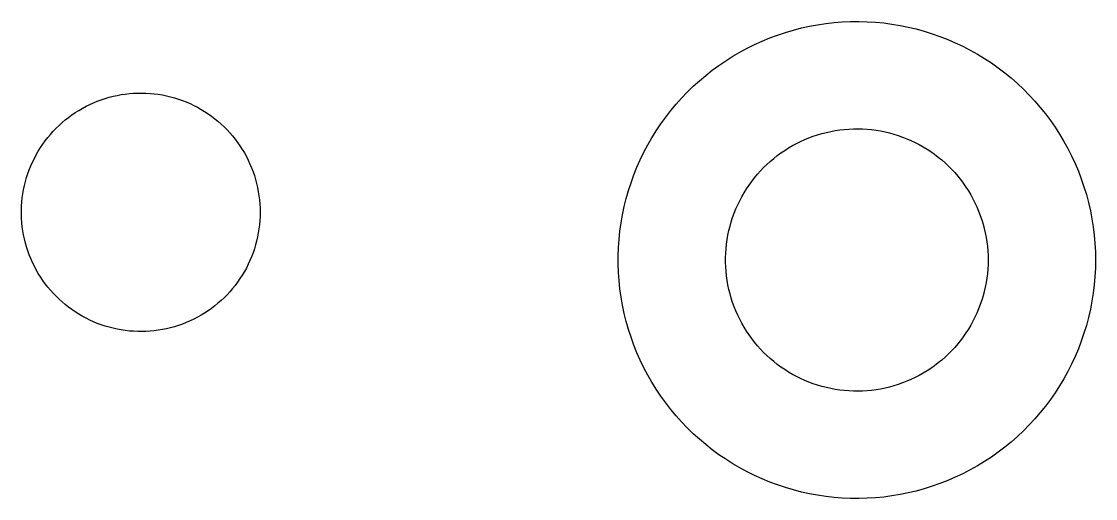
# Model space of a CAD drawing. Header units: millimetres. Extents: x 1003 to 1209, y 36 to 242.
# Drawn here: x 1065.5 to 1088, y 190.28 to 200.28 of the extents above; entities that cross this region are included whole.
import ezdxf

# ---------------------------------------------------------------- set-up
doc = ezdxf.new("R2010")
doc.units = ezdxf.units.MM
doc.layers.add('Make2D$Visible$Curves', color=7, linetype='Continuous')

msp = doc.modelspace()

# ---------------------------------------------------------------- linework, layer by layer
at = {"layer": 'Make2D$Visible$Curves', "color": 7, "lineweight": -3}
for p, q in [((1082.351, 200.236), (1082.523, 200.255)), ((1082.523, 200.255), (1082.696, 200.269)), ((1082.696, 200.269), (1082.87, 200.276)), ((1082.87, 200.276), (1083.043, 200.278)), ((1083.043, 200.278), (1083.217, 200.273)), ((1083.217, 200.273), (1083.39, 200.263)), ((1083.39, 200.263), (1083.563, 200.246)), ((1081.34, 199.994), (1081.505, 200.049)), ((1081.505, 200.049), (1081.671, 200.098)), ((1081.671, 200.098), (1081.839, 200.141)), ((1081.839, 200.141), (1082.009, 200.179)), ((1082.009, 200.179), (1082.179, 200.21)), ((1082.179, 200.21), (1082.351, 200.236)), ((1083.563, 200.246), (1083.735, 200.224)), ((1083.735, 200.224), (1083.906, 200.195)), ((1083.906, 200.195), (1084.076, 200.161)), ((1084.076, 200.161), (1084.245, 200.12)), ((1084.245, 200.12), (1084.412, 200.074)), ((1084.412, 200.074), (1084.578, 200.022)), ((1084.578, 200.022), (1084.742, 199.965)), ((1080.859, 199.796), (1081.017, 199.868)), ((1081.017, 199.868), (1081.177, 199.934)), ((1081.177, 199.934), (1081.34, 199.994)), ((1084.742, 199.965), (1084.903, 199.901)), ((1084.903, 199.901), (1085.063, 199.833)), ((1085.063, 199.833), (1085.22, 199.758)), ((1080.4, 199.549), (1080.55, 199.637)), ((1080.55, 199.637), (1080.703, 199.719)), ((1080.703, 199.719), (1080.859, 199.796)), ((1085.22, 199.758), (1085.374, 199.679)), ((1085.374, 199.679), (1085.525, 199.594)), ((1085.525, 199.594), (1085.673, 199.503)), ((1079.971, 199.256), (1080.11, 199.358)), ((1080.11, 199.358), (1080.254, 199.456)), ((1080.254, 199.456), (1080.4, 199.549)), ((1085.673, 199.503), (1085.818, 199.408)), ((1085.818, 199.408), (1085.96, 199.308)), ((1079.702, 199.036), (1079.834, 199.148)), ((1079.834, 199.148), (1079.971, 199.256)), ((1085.96, 199.308), (1086.098, 199.203)), ((1086.098, 199.203), (1086.232, 199.093)), ((1079.449, 198.798), (1079.573, 198.919)), ((1079.573, 198.919), (1079.702, 199.036)), ((1086.232, 199.093), (1086.363, 198.978)), ((1086.363, 198.978), (1086.489, 198.859)), ((1067.252, 198.664), (1067.336, 198.688)), ((1067.336, 198.688), (1067.42, 198.71)), ((1067.42, 198.71), (1067.504, 198.728)), ((1067.504, 198.728), (1067.59, 198.744)), ((1067.59, 198.744), (1067.675, 198.757)), ((1067.675, 198.757), (1067.762, 198.767)), ((1067.762, 198.767), (1067.848, 198.773)), ((1067.848, 198.773), (1067.935, 198.777)), ((1067.935, 198.777), (1068.022, 198.778)), ((1068.022, 198.778), (1068.108, 198.776)), ((1068.108, 198.776), (1068.195, 198.77)), ((1068.195, 198.77), (1068.281, 198.762)), ((1068.281, 198.762), (1068.367, 198.751)), ((1068.367, 198.751), (1068.453, 198.737)), ((1068.453, 198.737), (1068.538, 198.719)), ((1068.538, 198.719), (1068.623, 198.699)), ((1068.623, 198.699), (1068.706, 198.676)), ((1068.706, 198.676), (1068.789, 198.65)), ((1079.214, 198.543), (1079.329, 198.673)), ((1079.329, 198.673), (1079.449, 198.798)), ((1086.489, 198.859), (1086.611, 198.736)), ((1086.611, 198.736), (1086.729, 198.609)), ((1066.7, 198.414), (1066.775, 198.457)), ((1066.775, 198.457), (1066.852, 198.499)), ((1066.852, 198.499), (1066.929, 198.537)), ((1066.929, 198.537), (1067.008, 198.573)), ((1067.008, 198.573), (1067.089, 198.606)), ((1067.089, 198.606), (1067.17, 198.636)), ((1067.17, 198.636), (1067.252, 198.664)), ((1068.789, 198.65), (1068.871, 198.621)), ((1068.871, 198.621), (1068.952, 198.59)), ((1068.952, 198.59), (1069.031, 198.555)), ((1069.031, 198.555), (1069.11, 198.518)), ((1069.11, 198.518), (1069.187, 198.478)), ((1069.187, 198.478), (1069.263, 198.436)), ((1079.102, 198.41), (1079.214, 198.543)), ((1086.729, 198.609), (1086.843, 198.477)), ((1086.843, 198.477), (1086.951, 198.342)), ((1066.417, 198.213), (1066.485, 198.267)), ((1066.485, 198.267), (1066.555, 198.318)), ((1066.555, 198.318), (1066.627, 198.367)), ((1066.627, 198.367), (1066.7, 198.414)), ((1069.263, 198.436), (1069.337, 198.391)), ((1069.337, 198.391), (1069.409, 198.343)), ((1069.409, 198.343), (1069.48, 198.293)), ((1069.48, 198.293), (1069.549, 198.24)), ((1069.549, 198.24), (1069.616, 198.185)), ((1078.895, 198.132), (1078.996, 198.273)), ((1078.996, 198.273), (1079.102, 198.41)), ((1086.951, 198.342), (1087.055, 198.203)), ((1066.165, 197.975), (1066.225, 198.038)), ((1066.225, 198.038), (1066.287, 198.099)), ((1066.287, 198.099), (1066.351, 198.157)), ((1066.351, 198.157), (1066.417, 198.213)), ((1069.616, 198.185), (1069.681, 198.128)), ((1069.681, 198.128), (1069.745, 198.069)), ((1069.745, 198.069), (1069.806, 198.007)), ((1069.806, 198.007), (1069.865, 197.943)), ((1078.798, 197.988), (1078.895, 198.132)), ((1082.549, 197.991), (1082.643, 198.005)), ((1082.643, 198.005), (1082.738, 198.015)), ((1082.738, 198.015), (1082.833, 198.023)), ((1082.833, 198.023), (1082.928, 198.027)), ((1082.928, 198.027), (1083.024, 198.028)), ((1083.024, 198.028), (1083.119, 198.025)), ((1083.119, 198.025), (1083.215, 198.02)), ((1083.215, 198.02), (1083.31, 198.01)), ((1083.31, 198.01), (1083.404, 197.998)), ((1083.404, 197.998), (1083.498, 197.982)), ((1087.055, 198.203), (1087.154, 198.06)), ((1087.154, 198.06), (1087.248, 197.914)), ((1065.947, 197.705), (1065.998, 197.775)), ((1065.998, 197.775), (1066.051, 197.844)), ((1066.051, 197.844), (1066.107, 197.911)), ((1066.107, 197.911), (1066.165, 197.975)), ((1069.865, 197.943), (1069.921, 197.878)), ((1069.921, 197.878), (1069.976, 197.81)), ((1069.976, 197.81), (1070.028, 197.74)), ((1078.62, 197.69), (1078.706, 197.84)), ((1078.706, 197.84), (1078.798, 197.988)), ((1081.822, 197.763), (1081.909, 197.802)), ((1081.909, 197.802), (1081.997, 197.839)), ((1081.997, 197.839), (1082.087, 197.872)), ((1082.087, 197.872), (1082.177, 197.902)), ((1082.177, 197.902), (1082.269, 197.929)), ((1082.269, 197.929), (1082.362, 197.953)), ((1082.362, 197.953), (1082.455, 197.973)), ((1082.455, 197.973), (1082.549, 197.991)), ((1083.498, 197.982), (1083.592, 197.963)), ((1083.592, 197.963), (1083.685, 197.941)), ((1083.685, 197.941), (1083.777, 197.916)), ((1083.777, 197.916), (1083.868, 197.887)), ((1083.868, 197.887), (1083.958, 197.856)), ((1083.958, 197.856), (1084.047, 197.821)), ((1084.047, 197.821), (1084.134, 197.783)), ((1084.134, 197.783), (1084.221, 197.742)), ((1087.248, 197.914), (1087.337, 197.765)), ((1065.81, 197.484), (1065.853, 197.559)), ((1065.853, 197.559), (1065.899, 197.633)), ((1065.899, 197.633), (1065.947, 197.705)), ((1070.028, 197.74), (1070.077, 197.669)), ((1070.077, 197.669), (1070.124, 197.596)), ((1070.124, 197.596), (1070.169, 197.522)), ((1078.539, 197.536), (1078.62, 197.69)), ((1081.411, 197.522), (1081.49, 197.576)), ((1081.49, 197.576), (1081.57, 197.627)), ((1081.57, 197.627), (1081.653, 197.675)), ((1081.653, 197.675), (1081.737, 197.721)), ((1081.737, 197.721), (1081.822, 197.763)), ((1084.221, 197.742), (1084.306, 197.698)), ((1084.306, 197.698), (1084.389, 197.652)), ((1084.389, 197.652), (1084.47, 197.602)), ((1084.47, 197.602), (1084.55, 197.549)), ((1084.55, 197.549), (1084.628, 197.494)), ((1087.337, 197.765), (1087.421, 197.613)), ((1087.421, 197.613), (1087.499, 197.459)), ((1065.697, 197.25), (1065.732, 197.329)), ((1065.732, 197.329), (1065.77, 197.407)), ((1065.77, 197.407), (1065.81, 197.484)), ((1070.169, 197.522), (1070.211, 197.446)), ((1070.211, 197.446), (1070.25, 197.368)), ((1070.25, 197.368), (1070.286, 197.29)), ((1078.393, 197.221), (1078.463, 197.38)), ((1078.463, 197.38), (1078.539, 197.536)), ((1081.115, 197.281), (1081.186, 197.345)), ((1081.186, 197.345), (1081.259, 197.407)), ((1081.259, 197.407), (1081.334, 197.466)), ((1081.334, 197.466), (1081.411, 197.522)), ((1084.628, 197.494), (1084.704, 197.436)), ((1084.704, 197.436), (1084.778, 197.376)), ((1084.778, 197.376), (1084.85, 197.313)), ((1087.499, 197.459), (1087.572, 197.301)), ((1065.635, 197.088), (1065.664, 197.169)), ((1065.664, 197.169), (1065.697, 197.25)), ((1070.286, 197.29), (1070.32, 197.21)), ((1070.32, 197.21), (1070.351, 197.128)), ((1070.351, 197.128), (1070.379, 197.046)), ((1078.328, 197.06), (1078.393, 197.221)), ((1080.917, 197.074), (1080.981, 197.145)), ((1080.981, 197.145), (1081.047, 197.214)), ((1081.047, 197.214), (1081.115, 197.281)), ((1084.85, 197.313), (1084.919, 197.248)), ((1084.919, 197.248), (1084.986, 197.18)), ((1084.986, 197.18), (1085.051, 197.11)), ((1085.051, 197.11), (1085.113, 197.037)), ((1087.572, 197.301), (1087.64, 197.141)), ((1087.64, 197.141), (1087.702, 196.979)), ((1065.563, 196.837), (1065.584, 196.922)), ((1065.584, 196.922), (1065.608, 197.005)), ((1065.608, 197.005), (1065.635, 197.088)), ((1070.379, 197.046), (1070.404, 196.963)), ((1070.404, 196.963), (1070.427, 196.879)), ((1070.427, 196.879), (1070.446, 196.795)), ((1078.216, 196.732), (1078.269, 196.897)), ((1078.269, 196.897), (1078.328, 197.06)), ((1080.742, 196.848), (1080.798, 196.925)), ((1080.798, 196.925), (1080.856, 197.001)), ((1080.856, 197.001), (1080.917, 197.074)), ((1085.113, 197.037), (1085.173, 196.963)), ((1085.173, 196.963), (1085.23, 196.887)), ((1085.23, 196.887), (1085.285, 196.808)), ((1087.702, 196.979), (1087.758, 196.815)), ((1065.518, 196.581), (1065.53, 196.667)), ((1065.53, 196.667), (1065.545, 196.752)), ((1065.545, 196.752), (1065.563, 196.837)), ((1070.446, 196.795), (1070.462, 196.71)), ((1070.462, 196.71), (1070.476, 196.624)), ((1078.169, 196.565), (1078.216, 196.732)), ((1080.591, 196.604), (1080.639, 196.687)), ((1080.639, 196.687), (1080.689, 196.768)), ((1080.689, 196.768), (1080.742, 196.848)), ((1085.285, 196.808), (1085.337, 196.728)), ((1085.337, 196.728), (1085.386, 196.646)), ((1087.758, 196.815), (1087.808, 196.649)), ((1087.808, 196.649), (1087.853, 196.481)), ((1065.503, 196.408), (1065.509, 196.495)), ((1065.509, 196.495), (1065.518, 196.581)), ((1070.476, 196.624), (1070.486, 196.538)), ((1070.486, 196.538), (1070.494, 196.451)), ((1070.494, 196.451), (1070.498, 196.365)), ((1078.127, 196.397), (1078.169, 196.565)), ((1080.466, 196.347), (1080.505, 196.434)), ((1080.505, 196.434), (1080.546, 196.52)), ((1080.546, 196.52), (1080.591, 196.604)), ((1085.386, 196.646), (1085.432, 196.562)), ((1085.432, 196.562), (1085.475, 196.477)), ((1085.475, 196.477), (1085.515, 196.391)), ((1087.853, 196.481), (1087.892, 196.312)), ((1065.5, 196.321), (1065.503, 196.408)), ((1065.5, 196.235), (1065.5, 196.321)), ((1065.503, 196.148), (1065.5, 196.235)), ((1070.498, 196.365), (1070.5, 196.278)), ((1070.5, 196.278), (1070.498, 196.191)), ((1078.061, 196.056), (1078.091, 196.227)), ((1078.091, 196.227), (1078.127, 196.397)), ((1080.398, 196.169), (1080.431, 196.258)), ((1080.431, 196.258), (1080.466, 196.347)), ((1085.515, 196.391), (1085.552, 196.303)), ((1085.552, 196.303), (1085.586, 196.214)), ((1085.586, 196.214), (1085.617, 196.123)), ((1087.892, 196.312), (1087.925, 196.141)), ((1065.509, 196.061), (1065.503, 196.148)), ((1065.518, 195.975), (1065.509, 196.061)), ((1065.53, 195.889), (1065.518, 195.975)), ((1070.486, 196.018), (1070.476, 195.932)), ((1070.494, 196.105), (1070.486, 196.018)), ((1070.498, 196.191), (1070.494, 196.105)), ((1078.037, 195.884), (1078.061, 196.056)), ((1080.32, 195.893), (1080.343, 195.986)), ((1080.343, 195.986), (1080.369, 196.078)), ((1080.369, 196.078), (1080.398, 196.169)), ((1085.617, 196.123), (1085.645, 196.032)), ((1085.645, 196.032), (1085.669, 195.94)), ((1087.925, 196.141), (1087.952, 195.97)), ((1065.545, 195.804), (1065.53, 195.889)), ((1065.563, 195.719), (1065.545, 195.804)), ((1070.446, 195.761), (1070.427, 195.676)), ((1070.462, 195.846), (1070.446, 195.761)), ((1070.476, 195.932), (1070.462, 195.846)), ((1078.019, 195.711), (1078.037, 195.884)), ((1080.283, 195.706), (1080.3, 195.8)), ((1080.3, 195.8), (1080.32, 195.893)), ((1085.669, 195.94), (1085.691, 195.847)), ((1085.691, 195.847), (1085.709, 195.753)), ((1085.709, 195.753), (1085.724, 195.659)), ((1087.952, 195.97), (1087.973, 195.798)), ((1087.973, 195.798), (1087.988, 195.625)), ((1065.584, 195.634), (1065.563, 195.719)), ((1065.608, 195.551), (1065.584, 195.634)), ((1065.635, 195.468), (1065.608, 195.551)), ((1070.404, 195.593), (1070.379, 195.51)), ((1070.427, 195.676), (1070.404, 195.593)), ((1078.001, 195.365), (1078.007, 195.538)), ((1078.007, 195.538), (1078.019, 195.711)), ((1080.26, 195.516), (1080.27, 195.611)), ((1080.27, 195.611), (1080.283, 195.706)), ((1085.724, 195.659), (1085.735, 195.564)), ((1085.735, 195.564), (1085.743, 195.469)), ((1087.988, 195.625), (1087.997, 195.451)), ((1065.664, 195.387), (1065.635, 195.468)), ((1065.697, 195.306), (1065.664, 195.387)), ((1065.732, 195.227), (1065.697, 195.306)), ((1070.32, 195.346), (1070.286, 195.266)), ((1070.351, 195.427), (1070.32, 195.346)), ((1070.379, 195.51), (1070.351, 195.427)), ((1078.001, 195.191), (1078.001, 195.365)), ((1080.25, 195.326), (1080.254, 195.421)), ((1080.25, 195.23), (1080.25, 195.326)), ((1080.254, 195.421), (1080.26, 195.516)), ((1085.743, 195.469), (1085.748, 195.373)), ((1085.748, 195.373), (1085.75, 195.278)), ((1087.997, 195.451), (1088, 195.278)), ((1065.77, 195.149), (1065.732, 195.227)), ((1065.81, 195.072), (1065.77, 195.149)), ((1065.853, 194.997), (1065.81, 195.072)), ((1070.211, 195.11), (1070.169, 195.034)), ((1070.25, 195.188), (1070.211, 195.11)), ((1070.286, 195.266), (1070.25, 195.188)), ((1078.007, 195.018), (1078.001, 195.191)), ((1080.254, 195.135), (1080.25, 195.23)), ((1080.26, 195.04), (1080.254, 195.135)), ((1085.743, 195.087), (1085.735, 194.992)), ((1085.748, 195.183), (1085.743, 195.087)), ((1085.75, 195.278), (1085.748, 195.183)), ((1087.997, 195.104), (1087.988, 194.931)), ((1088, 195.278), (1087.997, 195.104)), ((1065.899, 194.923), (1065.853, 194.997)), ((1065.947, 194.851), (1065.899, 194.923)), ((1065.998, 194.781), (1065.947, 194.851)), ((1070.077, 194.887), (1070.028, 194.816)), ((1070.124, 194.96), (1070.077, 194.887)), ((1070.169, 195.034), (1070.124, 194.96)), ((1078.019, 194.845), (1078.007, 195.018)), ((1080.27, 194.945), (1080.26, 195.04)), ((1080.283, 194.85), (1080.27, 194.945)), ((1080.3, 194.756), (1080.283, 194.85)), ((1085.724, 194.897), (1085.709, 194.803)), ((1085.735, 194.992), (1085.724, 194.897)), ((1087.988, 194.931), (1087.973, 194.758)), ((1066.051, 194.712), (1065.998, 194.781)), ((1066.107, 194.645), (1066.051, 194.712)), ((1066.165, 194.581), (1066.107, 194.645)), ((1069.921, 194.678), (1069.865, 194.613)), ((1069.976, 194.746), (1069.921, 194.678)), ((1070.028, 194.816), (1069.976, 194.746)), ((1078.037, 194.672), (1078.019, 194.845)), ((1078.061, 194.5), (1078.037, 194.672)), ((1080.32, 194.663), (1080.3, 194.756)), ((1080.343, 194.57), (1080.32, 194.663)), ((1085.691, 194.709), (1085.669, 194.616)), ((1085.709, 194.803), (1085.691, 194.709)), ((1087.973, 194.758), (1087.952, 194.586)), ((1066.225, 194.518), (1066.165, 194.581)), ((1066.287, 194.457), (1066.225, 194.518)), ((1066.351, 194.399), (1066.287, 194.457)), ((1066.417, 194.343), (1066.351, 194.399)), ((1069.681, 194.428), (1069.616, 194.371)), ((1069.745, 194.487), (1069.681, 194.428)), ((1069.806, 194.549), (1069.745, 194.487)), ((1069.865, 194.613), (1069.806, 194.549)), ((1078.091, 194.329), (1078.061, 194.5)), ((1080.369, 194.478), (1080.343, 194.57)), ((1080.398, 194.387), (1080.369, 194.478)), ((1085.617, 194.433), (1085.586, 194.342)), ((1085.645, 194.524), (1085.617, 194.433)), ((1085.669, 194.616), (1085.645, 194.524)), ((1087.925, 194.414), (1087.892, 194.244)), ((1087.952, 194.586), (1087.925, 194.414)), ((1066.485, 194.289), (1066.417, 194.343)), ((1066.555, 194.238), (1066.485, 194.289)), ((1066.627, 194.189), (1066.555, 194.238)), ((1066.7, 194.142), (1066.627, 194.189)), ((1069.409, 194.213), (1069.337, 194.165)), ((1069.48, 194.263), (1069.409, 194.213)), ((1069.549, 194.316), (1069.48, 194.263)), ((1069.616, 194.371), (1069.549, 194.316)), ((1078.127, 194.159), (1078.091, 194.329)), ((1080.431, 194.298), (1080.398, 194.387)), ((1080.466, 194.209), (1080.431, 194.298)), ((1080.505, 194.122), (1080.466, 194.209)), ((1085.552, 194.253), (1085.515, 194.165)), ((1085.586, 194.342), (1085.552, 194.253)), ((1087.892, 194.244), (1087.853, 194.075)), ((1066.775, 194.099), (1066.7, 194.142)), ((1066.852, 194.057), (1066.775, 194.099)), ((1066.929, 194.019), (1066.852, 194.057)), ((1067.008, 193.983), (1066.929, 194.019)), ((1067.089, 193.95), (1067.008, 193.983)), ((1067.17, 193.92), (1067.089, 193.95)), ((1068.952, 193.966), (1068.871, 193.935)), ((1069.031, 194.001), (1068.952, 193.966)), ((1069.11, 194.038), (1069.031, 194.001)), ((1069.187, 194.078), (1069.11, 194.038)), ((1069.263, 194.12), (1069.187, 194.078)), ((1069.337, 194.165), (1069.263, 194.12)), ((1078.169, 193.991), (1078.127, 194.159)), ((1078.216, 193.824), (1078.169, 193.991)), ((1080.546, 194.036), (1080.505, 194.122)), ((1080.591, 193.951), (1080.546, 194.036)), ((1080.639, 193.869), (1080.591, 193.951)), ((1085.432, 193.993), (1085.386, 193.91)), ((1085.475, 194.079), (1085.432, 193.993)), ((1085.515, 194.165), (1085.475, 194.079)), ((1087.853, 194.075), (1087.808, 193.907)), ((1067.252, 193.892), (1067.17, 193.92)), ((1067.336, 193.868), (1067.252, 193.892)), ((1067.42, 193.846), (1067.336, 193.868)), ((1067.504, 193.828), (1067.42, 193.846)), ((1067.59, 193.812), (1067.504, 193.828)), ((1067.675, 193.799), (1067.59, 193.812)), ((1067.762, 193.789), (1067.675, 193.799)), ((1067.848, 193.783), (1067.762, 193.789)), ((1067.935, 193.779), (1067.848, 193.783)), ((1068.022, 193.778), (1067.935, 193.779)), ((1068.108, 193.78), (1068.022, 193.778)), ((1068.195, 193.786), (1068.108, 193.78)), ((1068.281, 193.794), (1068.195, 193.786)), ((1068.367, 193.805), (1068.281, 193.794)), ((1068.453, 193.819), (1068.367, 193.805)), ((1068.538, 193.837), (1068.453, 193.819)), ((1068.623, 193.857), (1068.538, 193.837)), ((1068.706, 193.88), (1068.623, 193.857)), ((1068.789, 193.906), (1068.706, 193.88)), ((1068.871, 193.935), (1068.789, 193.906)), ((1078.269, 193.659), (1078.216, 193.824)), ((1080.689, 193.788), (1080.639, 193.869)), ((1080.742, 193.708), (1080.689, 193.788)), ((1085.285, 193.748), (1085.23, 193.669)), ((1085.337, 193.828), (1085.285, 193.748)), ((1085.386, 193.91), (1085.337, 193.828)), ((1087.758, 193.741), (1087.702, 193.577)), ((1087.808, 193.907), (1087.758, 193.741)), ((1078.328, 193.496), (1078.269, 193.659)), ((1080.798, 193.631), (1080.742, 193.708)), ((1080.856, 193.555), (1080.798, 193.631)), ((1080.917, 193.482), (1080.856, 193.555)), ((1085.113, 193.518), (1085.051, 193.446)), ((1085.173, 193.593), (1085.113, 193.518)), ((1085.23, 193.669), (1085.173, 193.593)), ((1087.702, 193.577), (1087.64, 193.415)), ((1078.393, 193.335), (1078.328, 193.496)), ((1078.463, 193.176), (1078.393, 193.335)), ((1080.981, 193.411), (1080.917, 193.482)), ((1081.047, 193.342), (1080.981, 193.411)), ((1081.115, 193.275), (1081.047, 193.342)), ((1081.186, 193.211), (1081.115, 193.275)), ((1084.919, 193.308), (1084.85, 193.243)), ((1084.986, 193.376), (1084.919, 193.308)), ((1085.051, 193.446), (1084.986, 193.376)), ((1087.64, 193.415), (1087.572, 193.255)), ((1078.539, 193.02), (1078.463, 193.176)), ((1081.259, 193.149), (1081.186, 193.211)), ((1081.334, 193.09), (1081.259, 193.149)), ((1081.411, 193.034), (1081.334, 193.09)), ((1084.628, 193.062), (1084.55, 193.006)), ((1084.704, 193.119), (1084.628, 193.062)), ((1084.778, 193.18), (1084.704, 193.119)), ((1084.85, 193.243), (1084.778, 193.18)), ((1087.499, 193.097), (1087.421, 192.943)), ((1087.572, 193.255), (1087.499, 193.097)), ((1078.62, 192.866), (1078.539, 193.02)), ((1078.706, 192.716), (1078.62, 192.866)), ((1081.49, 192.98), (1081.411, 193.034)), ((1081.57, 192.929), (1081.49, 192.98)), ((1081.653, 192.881), (1081.57, 192.929)), ((1081.737, 192.835), (1081.653, 192.881)), ((1081.822, 192.793), (1081.737, 192.835)), ((1084.306, 192.858), (1084.221, 192.814)), ((1084.389, 192.904), (1084.306, 192.858)), ((1084.47, 192.954), (1084.389, 192.904)), ((1084.55, 193.006), (1084.47, 192.954)), ((1087.421, 192.943), (1087.337, 192.79)), ((1078.798, 192.568), (1078.706, 192.716)), ((1081.909, 192.754), (1081.822, 192.793)), ((1081.997, 192.717), (1081.909, 192.754)), ((1082.087, 192.684), (1081.997, 192.717)), ((1082.177, 192.654), (1082.087, 192.684)), ((1082.269, 192.627), (1082.177, 192.654)), ((1082.362, 192.603), (1082.269, 192.627)), ((1082.455, 192.583), (1082.362, 192.603)), ((1083.685, 192.615), (1083.592, 192.592)), ((1083.777, 192.64), (1083.685, 192.615)), ((1083.868, 192.669), (1083.777, 192.64)), ((1083.958, 192.7), (1083.868, 192.669)), ((1084.047, 192.735), (1083.958, 192.7)), ((1084.134, 192.773), (1084.047, 192.735)), ((1084.221, 192.814), (1084.134, 192.773)), ((1087.248, 192.641), (1087.154, 192.496)), ((1087.337, 192.79), (1087.248, 192.641)), ((1078.895, 192.424), (1078.798, 192.568)), ((1078.996, 192.283), (1078.895, 192.424)), ((1082.549, 192.565), (1082.455, 192.583)), ((1082.643, 192.551), (1082.549, 192.565)), ((1082.738, 192.54), (1082.643, 192.551)), ((1082.833, 192.533), (1082.738, 192.54)), ((1082.928, 192.529), (1082.833, 192.533)), ((1083.024, 192.528), (1082.928, 192.529)), ((1083.119, 192.531), (1083.024, 192.528)), ((1083.215, 192.536), (1083.119, 192.531)), ((1083.31, 192.545), (1083.215, 192.536)), ((1083.404, 192.558), (1083.31, 192.545)), ((1083.498, 192.573), (1083.404, 192.558)), ((1083.592, 192.592), (1083.498, 192.573)), ((1087.154, 192.496), (1087.055, 192.353)), ((1079.102, 192.146), (1078.996, 192.283)), ((1086.951, 192.214), (1086.843, 192.079)), ((1087.055, 192.353), (1086.951, 192.214)), ((1079.214, 192.013), (1079.102, 192.146)), ((1079.329, 191.883), (1079.214, 192.013)), ((1086.729, 191.947), (1086.611, 191.82)), ((1086.843, 192.079), (1086.729, 191.947)), ((1079.449, 191.758), (1079.329, 191.883)), ((1079.573, 191.637), (1079.449, 191.758)), ((1086.611, 191.82), (1086.489, 191.697)), ((1079.702, 191.52), (1079.573, 191.637)), ((1079.834, 191.408), (1079.702, 191.52)), ((1086.363, 191.578), (1086.232, 191.463)), ((1086.489, 191.697), (1086.363, 191.578)), ((1079.971, 191.3), (1079.834, 191.408)), ((1080.11, 191.197), (1079.971, 191.3)), ((1085.96, 191.248), (1085.818, 191.148)), ((1086.098, 191.353), (1085.96, 191.248)), ((1086.232, 191.463), (1086.098, 191.353)), ((1080.254, 191.1), (1080.11, 191.197)), ((1080.4, 191.007), (1080.254, 191.1)), ((1085.673, 191.053), (1085.525, 190.962)), ((1085.818, 191.148), (1085.673, 191.053)), ((1080.55, 190.919), (1080.4, 191.007)), ((1080.703, 190.837), (1080.55, 190.919)), ((1080.859, 190.76), (1080.703, 190.837)), ((1085.22, 190.798), (1085.063, 190.723)), ((1085.374, 190.877), (1085.22, 190.798)), ((1085.525, 190.962), (1085.374, 190.877)), ((1081.017, 190.688), (1080.859, 190.76)), ((1081.177, 190.622), (1081.017, 190.688)), ((1081.34, 190.562), (1081.177, 190.622)), ((1084.742, 190.591), (1084.578, 190.534)), ((1084.903, 190.654), (1084.742, 190.591)), ((1085.063, 190.723), (1084.903, 190.654)), ((1081.505, 190.507), (1081.34, 190.562)), ((1081.671, 190.458), (1081.505, 190.507)), ((1081.839, 190.415), (1081.671, 190.458)), ((1082.009, 190.377), (1081.839, 190.415)), ((1082.179, 190.346), (1082.009, 190.377)), ((1083.906, 190.361), (1083.735, 190.332)), ((1084.076, 190.395), (1083.906, 190.361)), ((1084.245, 190.435), (1084.076, 190.395)), ((1084.412, 190.482), (1084.245, 190.435)), ((1084.578, 190.534), (1084.412, 190.482)), ((1082.351, 190.32), (1082.179, 190.346)), ((1082.523, 190.301), (1082.351, 190.32)), ((1082.696, 190.287), (1082.523, 190.301)), ((1082.87, 190.28), (1082.696, 190.287)), ((1083.043, 190.278), (1082.87, 190.28)), ((1083.217, 190.283), (1083.043, 190.278)), ((1083.39, 190.293), (1083.217, 190.283)), ((1083.563, 190.31), (1083.39, 190.293)), ((1083.735, 190.332), (1083.563, 190.31))]:
    msp.add_line(p, q, dxfattribs=at)

doc.saveas('drawing.dxf')
